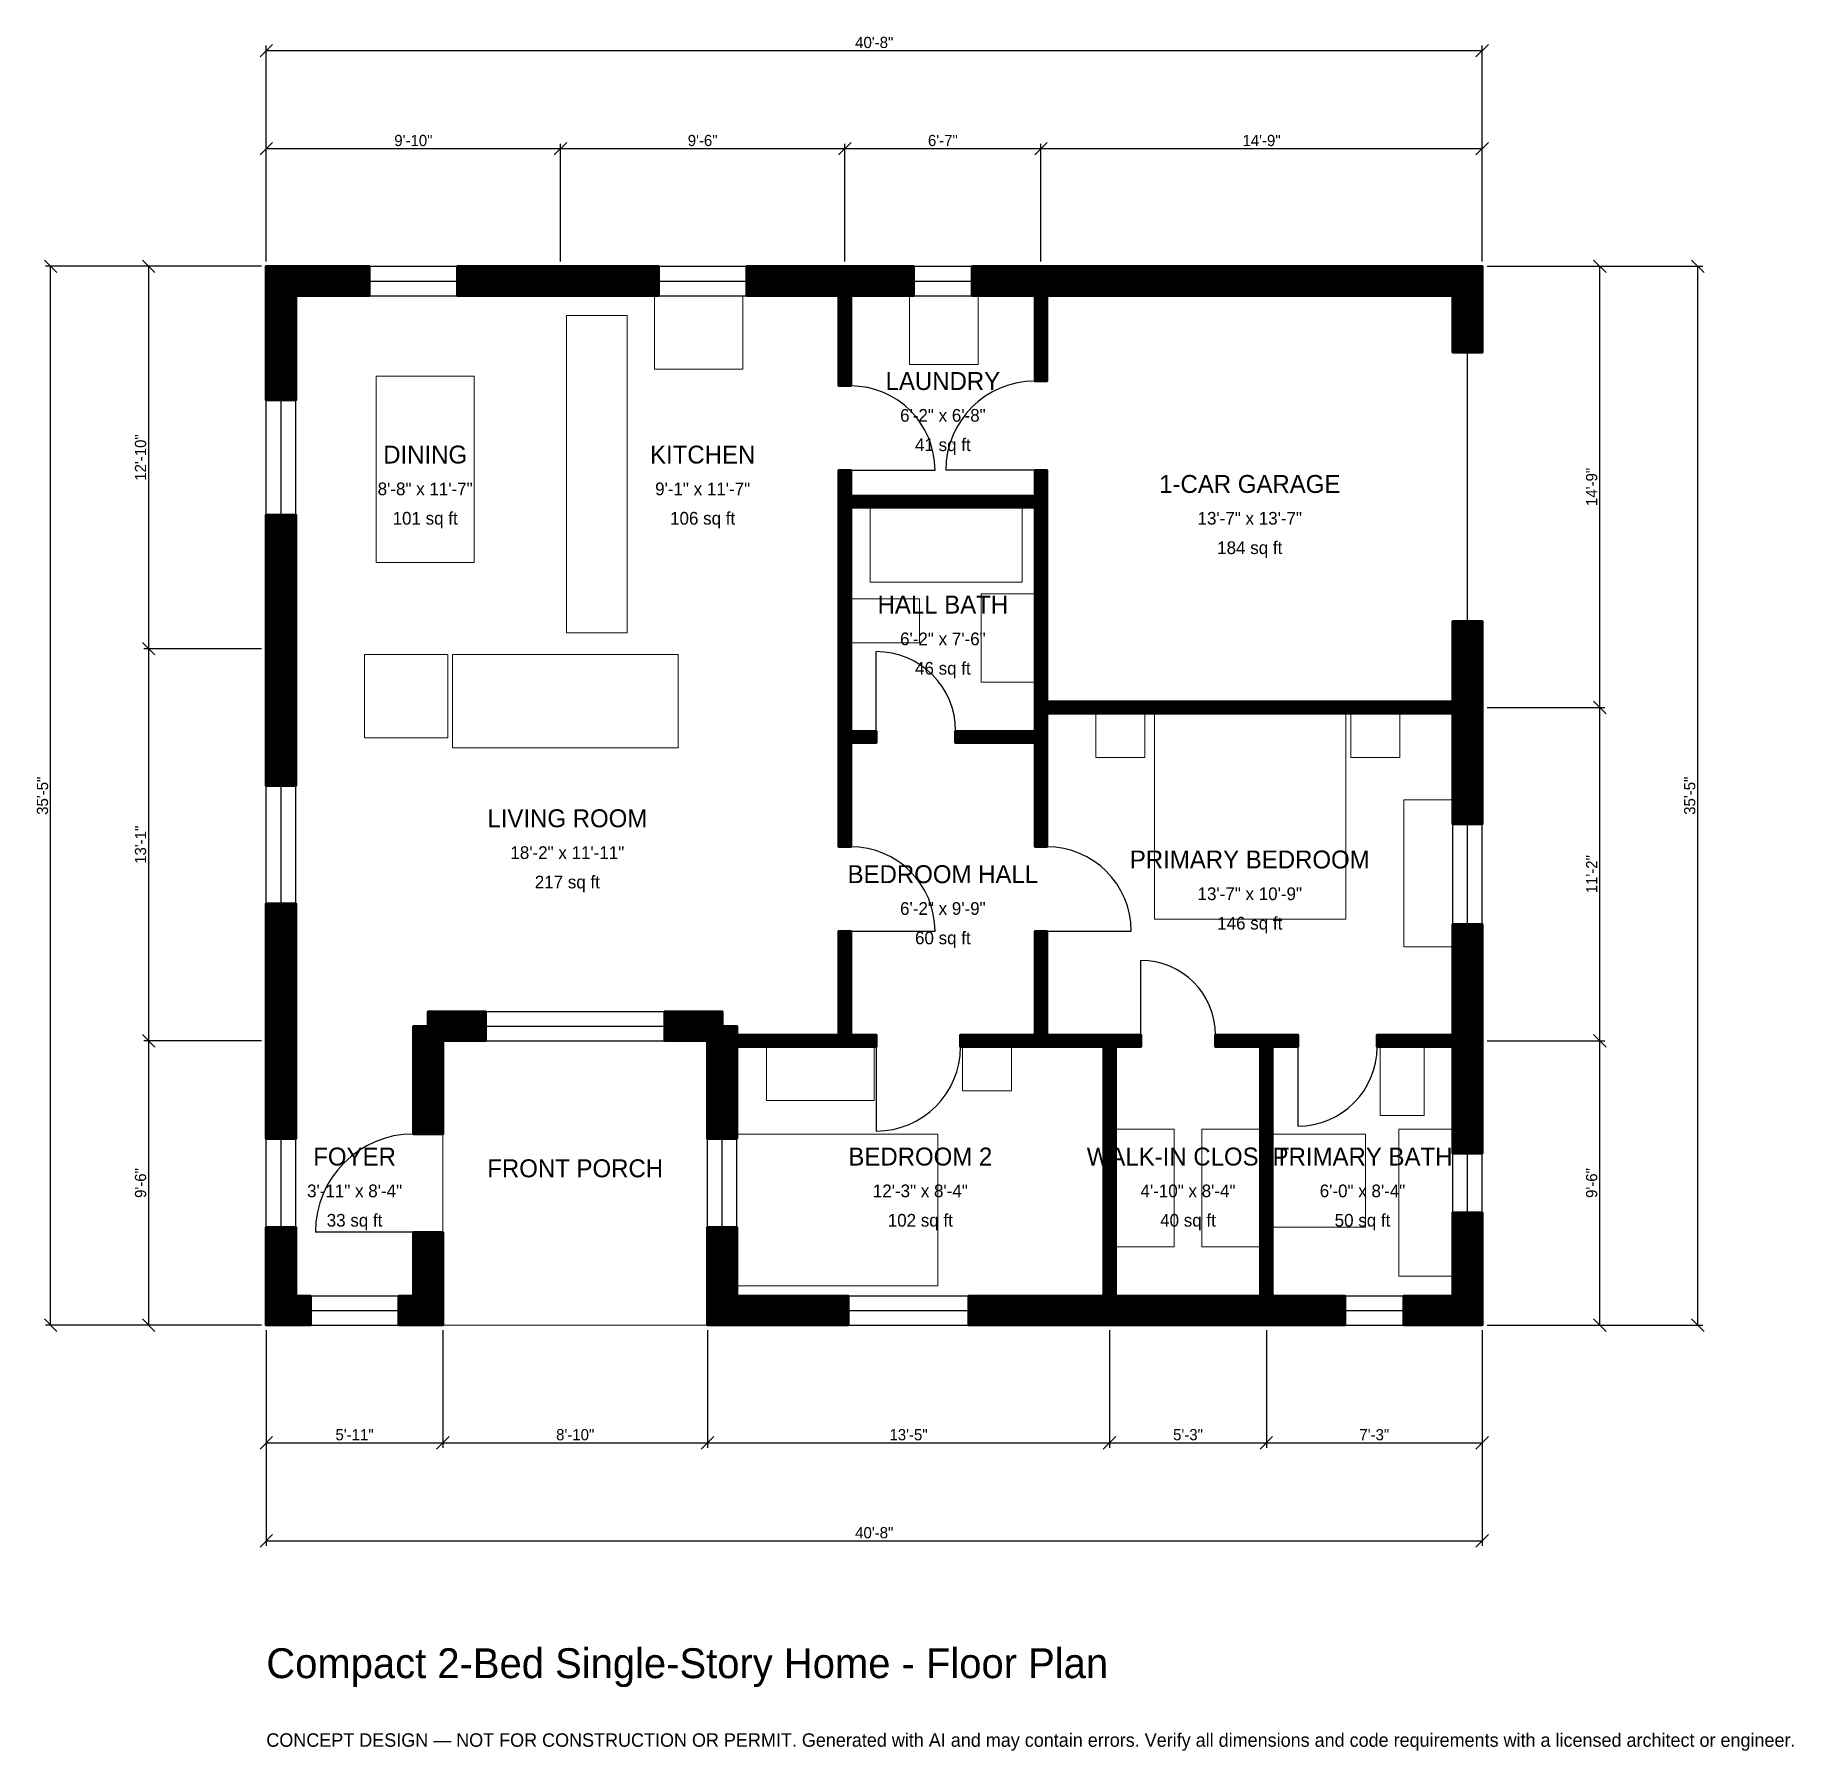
# Model space of a CAD drawing. Header units: inches. Extents: x -93 to 613, y -171 to 518.
import ezdxf
from ezdxf.enums import TextEntityAlignment as Align

# ---------------------------------------------------------------- set-up
doc = ezdxf.new("R2010")
doc.units = ezdxf.units.IN
doc.header["$MEASUREMENT"] = 0
doc.linetypes.add('DASHED', pattern=[0.6, 0.5, -0.1])
for name, color, linetype, lineweight in [('A-ANNO-DIMS', 1, 'Continuous', 13), ('A-ANNO-TEXT', 7, 'Continuous', 18), ('A-AREA-IDEN', 7, 'Continuous', 18), ('A-DOOR', 2, 'Continuous', 25), ('A-FLOR-FIXT', 9, 'Continuous', 13), ('A-FURN', 9, 'Continuous', 13), ('A-GLAZ', 4, 'Continuous', 25), ('A-SITE-PAVE', 8, 'Continuous', 13), ('A-WALL', 7, 'Continuous', 50), ('A-WALL-PATT', 8, 'Continuous', 13)]:
    doc.layers.add(name, color=color, linetype=linetype, lineweight=lineweight)
doc.dimstyles.new('PLAN', dxfattribs={"dimtxt": 4.5, "dimasz": 3, "dimexe": 2, "dimexo": 2, "dimgap": 1, "dimtad": 1, "dimdec": 0, "dimlunit": 4, "dimtsz": 2.5, "dimcen": 2.5, "dimclrd": 1, "dimclre": 1, "dimazin": 3, "dimtfac": 1, "dimtmove": 0, "dimatfit": 3})

msp = doc.modelspace()

# ---------------------------------------------------------------- hatches: boundary and pattern name
at = {"layer": 'A-WALL-PATT'}
h = msp.add_hatch(dxfattribs=at)
h.set_pattern_fill('ANSI31', color=8, scale=0.8)
h.paths.add_polyline_path([(0, 277.5591), (0, 325.3937), (11.811, 325.3937), (11.811, 277.5591), (11.811, 265.748), (11.811, 216.5354), (0, 216.5354), (0, 265.748), (0, 277.5591)])
h.paths.add_polyline_path([(0, 413.3858), (0, 413.3858), (0, 425.1968), (0, 425.1968), (0, 425.1969), (11.811, 425.1969), (11.811, 425.1968), (41.3386, 425.1968), (41.3386, 413.3858), (11.811, 413.3858), (11.811, 371.4567), (0, 371.4567), (0, 413.3858)])
h.paths.add_polyline_path([(112.2047, 425.1968), (124.0157, 425.1968), (157.4803, 425.1968), (157.4803, 413.3858), (124.0157, 413.3858), (112.2047, 413.3858), (76.7717, 413.3858), (76.7717, 425.1968), (112.2047, 425.1968)])
h.paths.add_polyline_path([(226.378, 425.1968), (229.9213, 425.1968), (229.9213, 425.1969), (234.6457, 425.1969), (234.6457, 425.1968), (238.189, 425.1968), (259.8425, 425.1968), (259.8425, 413.3858), (238.189, 413.3858), (234.6457, 413.3858), (234.6457, 377.1654), (229.9213, 377.1654), (229.9213, 413.3858), (226.378, 413.3858), (192.9134, 413.3858), (192.9134, 425.1968), (226.378, 425.1968)])
h.paths.add_polyline_path([(305.1181, 425.1968), (308.6614, 425.1968), (308.6614, 425.1969), (313.3858, 425.1969), (313.3858, 425.1968), (316.9291, 425.1968), (476.378, 425.1968), (476.378, 425.1969), (488.189, 425.1969), (488.189, 425.1968), (488.189, 425.1968), (488.189, 413.3858), (488.189, 413.3858), (488.189, 390.5512), (476.378, 390.5512), (476.378, 413.3858), (316.9291, 413.3858), (313.3858, 413.3858), (313.3858, 379.1339), (308.6614, 379.1339), (308.6614, 413.3858), (305.1181, 413.3858), (283.4646, 413.3858), (283.4646, 425.1968), (305.1181, 425.1968)])
h.paths.add_polyline_path([(488.189, 253.937), (488.189, 250.3937), (488.189, 250.3937), (488.189, 245.6693), (488.189, 245.6693), (488.189, 242.126), (488.189, 201.1811), (476.378, 201.1811), (476.378, 242.126), (476.378, 245.6693), (313.3858, 245.6693), (313.3858, 238.5827), (313.3858, 233.8583), (313.3858, 192.126), (308.6614, 192.126), (308.6614, 233.8583), (276.7717, 233.8583), (276.7717, 238.5827), (308.6614, 238.5827), (308.6614, 245.6693), (308.6614, 250.3937), (308.6614, 328.3465), (234.6457, 328.3465), (234.6457, 274.0157), (234.6457, 269.2913), (234.6457, 238.5827), (244.8819, 238.5827), (244.8819, 233.8583), (234.6457, 233.8583), (234.6457, 192.126), (229.9213, 192.126), (229.9213, 233.8583), (229.9213, 238.5827), (229.9213, 269.2913), (229.9213, 274.0157), (229.9213, 328.3465), (229.9213, 333.0709), (229.9213, 343.3071), (234.6457, 343.3071), (234.6457, 333.0709), (308.6614, 333.0709), (308.6614, 343.3071), (313.3858, 343.3071), (313.3858, 333.0709), (313.3858, 328.3465), (313.3858, 250.3937), (476.378, 250.3937), (476.378, 253.937), (476.378, 282.6772), (488.189, 282.6772), (488.189, 253.937)])
h.paths.add_polyline_path([(488.189, 116.5354), (488.189, 116.5354), (488.189, 111.811), (488.189, 111.811), (488.189, 108.2677), (488.189, 108.2677), (488.189, 68.8976), (476.378, 68.8976), (476.378, 111.811), (446.063, 111.811), (446.063, 116.5354), (476.378, 116.5354), (476.378, 120.0787), (476.378, 120.0787), (476.378, 161.0236), (488.189, 161.0236), (488.189, 116.5354)])
h.paths.add_polyline_path([(488.189, 11.811), (488.189, 11.811), (488.189, 0), (488.189, 0), (488.189, 0), (476.378, 0), (476.378, 0), (456.6929, 0), (456.6929, 11.811), (476.378, 11.811), (476.378, 45.2756), (488.189, 45.2756), (488.189, 11.811)])
h.paths.add_polyline_path([(407.4803, 0), (403.937, 0), (403.937, 0), (399.2126, 0), (399.2126, 0), (395.6693, 0), (344.4882, 0), (340.9449, 0), (340.9449, 0), (336.2205, 0), (336.2205, 0), (332.6772, 0), (282.0866, 0), (282.0866, 11.811), (332.6772, 11.811), (336.2205, 11.811), (336.2205, 111.811), (313.3858, 111.811), (308.6614, 111.811), (278.7402, 111.811), (278.7402, 116.5354), (308.6614, 116.5354), (308.6614, 158.2677), (313.3858, 158.2677), (313.3858, 116.5354), (336.2205, 116.5354), (340.9449, 116.5354), (351.1811, 116.5354), (351.1811, 111.811), (340.9449, 111.811), (340.9449, 11.811), (344.4882, 11.811), (395.6693, 11.811), (399.2126, 11.811), (399.2126, 111.811), (381.1024, 111.811), (381.1024, 116.5354), (399.2126, 116.5354), (403.937, 116.5354), (414.1732, 116.5354), (414.1732, 111.811), (403.937, 111.811), (403.937, 11.811), (407.4803, 11.811), (433.0709, 11.811), (433.0709, 0), (407.4803, 0)])
h.paths.add_polyline_path([(188.9764, 0), (188.9764, 0), (177.1654, 0), (177.1654, 0), (177.1653, 0), (177.1653, 11.811), (177.1654, 11.811), (177.1654, 39.3701), (188.9764, 39.3701), (188.9764, 11.811), (233.6614, 11.811), (233.6614, 0), (188.9764, 0)])
h.paths.add_polyline_path([(177.1654, 111.811), (177.1653, 111.811), (177.1653, 114.1732), (174.8031, 114.1732), (174.8031, 114.1732), (160.0394, 114.1732), (160.0394, 125.9843), (183.0709, 125.9843), (183.0709, 120.0787), (188.9764, 120.0787), (188.9764, 116.5354), (229.9213, 116.5354), (229.9213, 158.2677), (234.6457, 158.2677), (234.6457, 116.5354), (244.8819, 116.5354), (244.8819, 111.811), (234.6457, 111.811), (229.9213, 111.811), (188.9764, 111.811), (188.9764, 74.8031), (177.1654, 74.8031), (177.1654, 111.811)])
h.paths.add_polyline_path([(70.8661, 114.1732), (70.8661, 76.7717), (59.0551, 76.7717), (59.0551, 120.0787), (64.9606, 120.0787), (64.9606, 125.9843), (87.9921, 125.9843), (87.9921, 114.1732), (70.8661, 114.1732)])
h.paths.add_polyline_path([(70.8661, 11.811), (70.8662, 11.811), (70.8662, 0), (70.8661, 0), (70.8661, 0), (59.0551, 0), (59.0551, 0), (53.1496, 0), (53.1496, 11.811), (59.0551, 11.811), (59.0551, 37.4016), (70.8661, 37.4016), (70.8661, 11.811)])
h.paths.add_polyline_path([(11.811, 0), (11.811, 0), (0, 0), (0, 0), (0, 0), (0, 11.811), (0, 11.811), (0, 39.3701), (11.811, 39.3701), (11.811, 11.811), (17.7165, 11.811), (17.7165, 0), (11.811, 0)])
h.paths.add_polyline_path([(0, 108.2677), (0, 120.0787), (0, 169.2913), (11.811, 169.2913), (11.811, 120.0787), (11.811, 108.2677), (11.811, 74.8031), (0, 74.8031), (0, 108.2677)])

# ---------------------------------------------------------------- linework, layer by layer
at = {"layer": 'A-DOOR', "linetype": 'DASHED'}
msp.add_line((482.2835, 282.6772), (482.2835, 390.5512), dxfattribs=at)
at = {"layer": 'A-DOOR'}
for p, q in [((234.6457, 343.3071), (268.5039, 343.3071)), ((308.6614, 343.3071), (272.8346, 343.3071)), ((244.8819, 238.5827), (244.8819, 270.4724)), ((234.6457, 158.2677), (268.5039, 158.2677)), ((313.3858, 158.2677), (347.2441, 158.2677)), ((351.1811, 116.5354), (351.1811, 146.4567)), ((244.8819, 111.811), (244.8819, 77.9528)), ((414.1732, 111.811), (414.1732, 79.9213)), ((59.0551, 37.4016), (19.685, 37.4016))]:
    msp.add_line(p, q, dxfattribs=at)
for centre, radius, start, end in [((234.6457, 343.3071), 33.8583, 0, 90), ((308.6614, 343.3071), 35.8268, 90, 180), ((244.8819, 238.5827), 31.8898, 0, 90), ((234.6457, 158.2677), 33.8583, 0, 90), ((313.3858, 158.2677), 33.8583, 0, 90), ((351.1811, 116.5354), 29.9213, 0, 90), ((244.8819, 111.811), 33.8583, 270, 360), ((414.1732, 111.811), 31.8898, 270, 360), ((59.0551, 37.4016), 39.3701, 90, 180)]:
    msp.add_arc(centre, radius, start, end, dxfattribs=at)
at = {"layer": 'A-FLOR-FIXT'}
for points in [[(120.4724, 277.9528), (144.8819, 277.9528), (144.8819, 405.5118), (120.4724, 405.5118)], [(242.5197, 298.4252), (303.5433, 298.4252), (303.5433, 328.3465), (242.5197, 328.3465)], [(234.6457, 274.0157), (262.2047, 274.0157), (262.2047, 291.7323), (234.6457, 291.7323)], [(287.0079, 258.2677), (308.6614, 258.2677), (308.6614, 293.7008), (287.0079, 293.7008)], [(447.2441, 84.252), (464.9606, 84.252), (464.9606, 111.811), (447.2441, 111.811)], [(454.7244, 19.685), (476.378, 19.685), (476.378, 78.7402), (454.7244, 78.7402)], [(403.937, 39.3701), (441.3386, 39.3701), (441.3386, 76.7717), (403.937, 76.7717)]]:
    msp.add_lwpolyline(points, close=True, dxfattribs=at)
at = {"layer": 'A-FURN'}
for points in [[(155.9055, 383.8583), (191.3386, 383.8583), (191.3386, 413.3858), (155.9055, 413.3858)], [(258.2677, 385.8268), (285.8268, 385.8268), (285.8268, 413.3858), (258.2677, 413.3858)], [(44.0945, 306.2992), (83.4646, 306.2992), (83.4646, 381.1024), (44.0945, 381.1024)], [(39.3701, 235.8268), (72.8346, 235.8268), (72.8346, 269.2913), (39.3701, 269.2913)], [(74.8031, 231.8898), (165.3543, 231.8898), (165.3543, 269.2913), (74.8031, 269.2913)], [(333.0709, 227.9528), (352.7559, 227.9528), (352.7559, 245.6693), (333.0709, 245.6693)], [(356.6929, 162.9921), (433.4646, 162.9921), (433.4646, 245.6693), (356.6929, 245.6693)], [(435.4331, 227.9528), (455.1181, 227.9528), (455.1181, 245.6693), (435.4331, 245.6693)], [(456.6929, 151.9685), (476.378, 151.9685), (476.378, 211.0236), (456.6929, 211.0236)], [(200.7874, 90.1575), (244.0945, 90.1575), (244.0945, 111.811), (200.7874, 111.811)], [(279.5276, 94.0945), (299.2126, 94.0945), (299.2126, 111.811), (279.5276, 111.811)], [(340.9449, 31.4961), (364.5669, 31.4961), (364.5669, 78.7402), (340.9449, 78.7402)], [(375.5906, 31.4961), (399.2126, 31.4961), (399.2126, 78.7402), (375.5906, 78.7402)], [(188.9764, 15.748), (269.685, 15.748), (269.685, 76.7717), (188.9764, 76.7717)]]:
    msp.add_lwpolyline(points, close=True, dxfattribs=at)
at = {"layer": 'A-GLAZ'}
for p, q in [((41.3386, 425.1968), (76.7717, 425.1968)), ((157.4803, 425.1968), (192.9134, 425.1968)), ((259.8425, 425.1968), (283.4646, 425.1968)), ((41.3386, 419.2913), (76.7717, 419.2913)), ((157.4803, 419.2913), (192.9134, 419.2913)), ((259.8425, 419.2913), (283.4646, 419.2913)), ((41.3386, 413.3858), (76.7717, 413.3858)), ((157.4803, 413.3858), (192.9134, 413.3858)), ((259.8425, 413.3858), (283.4646, 413.3858)), ((0, 325.3937), (0, 371.4567)), ((5.9055, 325.3937), (5.9055, 371.4567)), ((11.811, 325.3937), (11.811, 371.4567)), ((0, 169.2913), (0, 216.5354)), ((5.9055, 169.2913), (5.9055, 216.5354)), ((11.811, 169.2913), (11.811, 216.5354)), ((476.378, 161.0236), (476.378, 201.1811)), ((482.2835, 161.0236), (482.2835, 201.1811)), ((488.189, 161.0236), (488.189, 201.1811)), ((87.9921, 125.9843), (160.0394, 125.9843)), ((87.9921, 120.0787), (160.0394, 120.0787)), ((87.9921, 114.1732), (160.0394, 114.1732)), ((0, 39.3701), (0, 74.8031)), ((5.9055, 39.3701), (5.9055, 74.8031)), ((11.811, 39.3701), (11.811, 74.8031)), ((177.1654, 39.3701), (177.1654, 74.8031)), ((183.0709, 39.3701), (183.0709, 74.8031)), ((188.9764, 39.3701), (188.9764, 74.8031)), ((476.378, 45.2756), (476.378, 68.8976)), ((482.2835, 45.2756), (482.2835, 68.8976)), ((488.189, 45.2756), (488.189, 68.8976)), ((17.7165, 11.811), (53.1496, 11.811)), ((233.6614, 11.811), (282.0866, 11.811)), ((433.0709, 11.811), (456.6929, 11.811)), ((17.7165, 5.9055), (53.1496, 5.9055)), ((17.7165, 0), (53.1496, 0)), ((233.6614, 5.9055), (282.0866, 5.9055)), ((233.6614, 0), (282.0866, 0)), ((433.0709, 5.9055), (456.6929, 5.9055)), ((433.0709, 0), (456.6929, 0))]:
    msp.add_line(p, q, dxfattribs=at)
at = {"layer": 'A-SITE-PAVE', "linetype": 'DASHED'}
msp.add_lwpolyline([(70.8661, 0), (177.1654, 0), (177.1654, 114.1732), (70.8661, 114.1732)], close=True, dxfattribs=at)
at = {"layer": 'A-WALL'}
for points in [[(0, 413.3858), (0, 413.3858), (0, 425.1968), (0, 425.1968), (0, 425.1969), (11.811, 425.1969), (11.811, 425.1968), (41.3386, 425.1968), (41.3386, 413.3858), (11.811, 413.3858), (11.811, 371.4567), (0, 371.4567), (0, 413.3858)], [(112.2047, 425.1968), (124.0157, 425.1968), (157.4803, 425.1968), (157.4803, 413.3858), (124.0157, 413.3858), (112.2047, 413.3858), (76.7717, 413.3858), (76.7717, 425.1968), (112.2047, 425.1968)], [(226.378, 425.1968), (229.9213, 425.1968), (229.9213, 425.1969), (234.6457, 425.1969), (234.6457, 425.1968), (238.189, 425.1968), (259.8425, 425.1968), (259.8425, 413.3858), (238.189, 413.3858), (234.6457, 413.3858), (234.6457, 377.1654), (229.9213, 377.1654), (229.9213, 413.3858), (226.378, 413.3858), (192.9134, 413.3858), (192.9134, 425.1968), (226.378, 425.1968)], [(305.1181, 425.1968), (308.6614, 425.1968), (308.6614, 425.1969), (313.3858, 425.1969), (313.3858, 425.1968), (316.9291, 425.1968), (476.378, 425.1968), (476.378, 425.1969), (488.189, 425.1969), (488.189, 425.1968), (488.189, 425.1968), (488.189, 413.3858), (488.189, 413.3858), (488.189, 390.5512), (476.378, 390.5512), (476.378, 413.3858), (316.9291, 413.3858), (313.3858, 413.3858), (313.3858, 379.1339), (308.6614, 379.1339), (308.6614, 413.3858), (305.1181, 413.3858), (283.4646, 413.3858), (283.4646, 425.1968), (305.1181, 425.1968)], [(488.189, 253.937), (488.189, 250.3937), (488.189, 250.3937), (488.189, 245.6693), (488.189, 245.6693), (488.189, 242.126), (488.189, 201.1811), (476.378, 201.1811), (476.378, 242.126), (476.378, 245.6693), (313.3858, 245.6693), (313.3858, 238.5827), (313.3858, 233.8583), (313.3858, 192.126), (308.6614, 192.126), (308.6614, 233.8583), (276.7717, 233.8583), (276.7717, 238.5827), (308.6614, 238.5827), (308.6614, 245.6693), (308.6614, 250.3937), (308.6614, 328.3465), (234.6457, 328.3465), (234.6457, 274.0157), (234.6457, 269.2913), (234.6457, 238.5827), (244.8819, 238.5827), (244.8819, 233.8583), (234.6457, 233.8583), (234.6457, 192.126), (229.9213, 192.126), (229.9213, 233.8583), (229.9213, 238.5827), (229.9213, 269.2913), (229.9213, 274.0157), (229.9213, 328.3465), (229.9213, 333.0709), (229.9213, 343.3071), (234.6457, 343.3071), (234.6457, 333.0709), (308.6614, 333.0709), (308.6614, 343.3071), (313.3858, 343.3071), (313.3858, 333.0709), (313.3858, 328.3465), (313.3858, 250.3937), (476.378, 250.3937), (476.378, 253.937), (476.378, 282.6772), (488.189, 282.6772), (488.189, 253.937)], [(0, 277.5591), (0, 325.3937), (11.811, 325.3937), (11.811, 277.5591), (11.811, 265.748), (11.811, 216.5354), (0, 216.5354), (0, 265.748), (0, 277.5591)], [(0, 108.2677), (0, 120.0787), (0, 169.2913), (11.811, 169.2913), (11.811, 120.0787), (11.811, 108.2677), (11.811, 74.8031), (0, 74.8031), (0, 108.2677)], [(177.1654, 111.811), (177.1653, 111.811), (177.1653, 114.1732), (174.8031, 114.1732), (174.8031, 114.1732), (160.0394, 114.1732), (160.0394, 125.9843), (183.0709, 125.9843), (183.0709, 120.0787), (188.9764, 120.0787), (188.9764, 116.5354), (229.9213, 116.5354), (229.9213, 158.2677), (234.6457, 158.2677), (234.6457, 116.5354), (244.8819, 116.5354), (244.8819, 111.811), (234.6457, 111.811), (229.9213, 111.811), (188.9764, 111.811), (188.9764, 74.8031), (177.1654, 74.8031), (177.1654, 111.811)], [(407.4803, 0), (403.937, 0), (403.937, 0), (399.2126, 0), (399.2126, 0), (395.6693, 0), (344.4882, 0), (340.9449, 0), (340.9449, 0), (336.2205, 0), (336.2205, 0), (332.6772, 0), (282.0866, 0), (282.0866, 11.811), (332.6772, 11.811), (336.2205, 11.811), (336.2205, 111.811), (313.3858, 111.811), (308.6614, 111.811), (278.7402, 111.811), (278.7402, 116.5354), (308.6614, 116.5354), (308.6614, 158.2677), (313.3858, 158.2677), (313.3858, 116.5354), (336.2205, 116.5354), (340.9449, 116.5354), (351.1811, 116.5354), (351.1811, 111.811), (340.9449, 111.811), (340.9449, 11.811), (344.4882, 11.811), (395.6693, 11.811), (399.2126, 11.811), (399.2126, 111.811), (381.1024, 111.811), (381.1024, 116.5354), (399.2126, 116.5354), (403.937, 116.5354), (414.1732, 116.5354), (414.1732, 111.811), (403.937, 111.811), (403.937, 11.811), (407.4803, 11.811), (433.0709, 11.811), (433.0709, 0), (407.4803, 0)], [(488.189, 116.5354), (488.189, 116.5354), (488.189, 111.811), (488.189, 111.811), (488.189, 108.2677), (488.189, 108.2677), (488.189, 68.8976), (476.378, 68.8976), (476.378, 111.811), (446.063, 111.811), (446.063, 116.5354), (476.378, 116.5354), (476.378, 120.0787), (476.378, 120.0787), (476.378, 161.0236), (488.189, 161.0236), (488.189, 116.5354)], [(70.8661, 114.1732), (70.8661, 76.7717), (59.0551, 76.7717), (59.0551, 120.0787), (64.9606, 120.0787), (64.9606, 125.9843), (87.9921, 125.9843), (87.9921, 114.1732), (70.8661, 114.1732)], [(488.189, 11.811), (488.189, 11.811), (488.189, 0), (488.189, 0), (488.189, 0), (476.378, 0), (476.378, 0), (456.6929, 0), (456.6929, 11.811), (476.378, 11.811), (476.378, 45.2756), (488.189, 45.2756), (488.189, 11.811)], [(11.811, 0), (11.811, 0), (0, 0), (0, 0), (0, 0), (0, 11.811), (0, 11.811), (0, 39.3701), (11.811, 39.3701), (11.811, 11.811), (17.7165, 11.811), (17.7165, 0), (11.811, 0)], [(70.8661, 11.811), (70.8662, 11.811), (70.8662, 0), (70.8661, 0), (70.8661, 0), (59.0551, 0), (59.0551, 0), (53.1496, 0), (53.1496, 11.811), (59.0551, 11.811), (59.0551, 37.4016), (70.8661, 37.4016), (70.8661, 11.811)], [(188.9764, 0), (188.9764, 0), (177.1654, 0), (177.1654, 0), (177.1653, 0), (177.1653, 11.811), (177.1654, 11.811), (177.1654, 39.3701), (188.9764, 39.3701), (188.9764, 11.811), (233.6614, 11.811), (233.6614, 0), (188.9764, 0)]]:
    msp.add_lwpolyline(points, close=True, dxfattribs=at)

# ---------------------------------------------------------------- texts
at = {"layer": 'A-ANNO-TEXT'}
for s, height, p in [('Compact 2-Bed Single-Story Home - Floor Plan', 12, (0, -141.7323)), ('CONCEPT DESIGN — NOT FOR CONSTRUCTION OR PERMIT. Generated with AI and may contain errors. Verify all dimensions and code requirements with a licensed architect or engineer.', 5.4, (0, -169.2913))]:
    msp.add_text(s, height=height, dxfattribs=at).set_placement(p)
at = {"layer": 'A-AREA-IDEN'}
for s, height, p in [('LAUNDRY', 7.2, (271.6535, 379.1339)), ('6\'-2" x 6\'-8"', 5.1, (271.6535, 365.3543)), ('DINING', 7.2, (63.7795, 349.6063)), ('KITCHEN', 7.2, (175.1969, 349.6063)), ('41 sq ft', 5.1, (271.6535, 353.5433)), ('1-CAR GARAGE', 7.2, (394.8819, 337.7953)), ('8\'-8" x 11\'-7"', 5.1, (63.7795, 335.8268)), ('9\'-1" x 11\'-7"', 5.1, (175.1969, 335.8268)), ('101 sq ft', 5.1, (63.7795, 324.0157)), ('106 sq ft', 5.1, (175.1969, 324.0157)), ('13\'-7" x 13\'-7"', 5.1, (394.8819, 324.0157)), ('184 sq ft', 5.1, (394.8819, 312.2047)), ('HALL BATH', 7.2, (271.6535, 289.3701)), ('6\'-2" x 7\'-6"', 5.1, (271.6535, 275.5906)), ('46 sq ft', 5.1, (271.6535, 263.7795)), ('LIVING ROOM', 7.2, (120.8661, 203.5433)), ('18\'-2" x 11\'-11"', 5.1, (120.8661, 189.7638)), ('PRIMARY BEDROOM', 7.2, (394.8819, 187.0079)), ('BEDROOM HALL', 7.2, (271.6535, 181.1024)), ('217 sq ft', 5.1, (120.8661, 177.9528)), ('6\'-2" x 9\'-9"', 5.1, (271.6535, 167.3228)), ('13\'-7" x 10\'-9"', 5.1, (394.8819, 173.2283)), ('146 sq ft', 5.1, (394.8819, 161.4173)), ('60 sq ft', 5.1, (271.6535, 155.5118)), ('FOYER', 7.2, (35.4331, 67.7165)), ('BEDROOM 2', 7.2, (262.5984, 67.7165)), ('WALK-IN CLOSET', 7.2, (370.0787, 67.7165)), ('PRIMARY BATH', 7.2, (440.1575, 67.7165)), ('FRONT PORCH', 7.2, (124.0157, 62.9921)), ('3\'-11" x 8\'-4"', 5.1, (35.4331, 53.937)), ('12\'-3" x 8\'-4"', 5.1, (262.5984, 53.937)), ('4\'-10" x 8\'-4"', 5.1, (370.0787, 53.937)), ('6\'-0" x 8\'-4"', 5.1, (440.1575, 53.937)), ('33 sq ft', 5.1, (35.4331, 42.126)), ('102 sq ft', 5.1, (262.5984, 42.126)), ('40 sq ft', 5.1, (370.0787, 42.126)), ('50 sq ft', 5.1, (440.1575, 42.126))]:
    msp.add_text(s, height=height, dxfattribs=at).set_placement(p, align=Align.MIDDLE_CENTER)

# ---------------------------------------------------------------- dimensions: what is measured, and where the dimension line sits
at = {"layer": 'A-ANNO-DIMS'}
for base, p1, p2, text in [((0, 511.811), (0, 425.1968), (488.189, 425.1968), '40\'-8"'), ((0, 472.4409), (0, 425.1968), (118.1102, 425.1968), '9\'-10"'), ((118.1102, 472.4409), (118.1102, 425.1968), (232.2835, 425.1968), '9\'-6"'), ((232.2835, 472.4409), (232.2835, 425.1968), (311.0236, 425.1968), '6\'-7"'), ((311.0236, 472.4409), (311.0236, 425.1968), (488.189, 425.1968), '14\'-9"'), ((0, -47.2441), (0, 0), (70.8661, 0), '5\'-11"'), ((0, -86.6142), (0, 0), (488.189, 0), '40\'-8"'), ((70.8661, -47.2441), (70.8661, 0), (177.1654, 0), '8\'-10"'), ((177.1654, -47.2441), (177.1654, 0), (338.5827, 0), '13\'-5"'), ((338.5827, -47.2441), (338.5827, 0), (401.5748, 0), '5\'-3"'), ((401.5748, -47.2441), (401.5748, 0), (488.189, 0), '7\'-3"')]:
    msp.add_linear_dim(base=base, p1=p1, p2=p2, text=text, dimstyle='PLAN', dxfattribs=at).render()
for base, p1, p2, text in [((-86.6142, 0), (0, 0), (0, 425.1968), '35\'-5"'), ((-47.2441, 271.6535), (0, 271.6535), (0, 425.1968), '12\'-10"'), ((535.4331, 248.0315), (488.189, 248.0315), (488.189, 425.1968), '14\'-9"'), ((574.8031, 0), (488.189, 0), (488.189, 425.1968), '35\'-5"'), ((-47.2441, 114.1732), (0, 114.1732), (0, 271.6535), '13\'-1"'), ((535.4331, 114.1732), (488.189, 114.1732), (488.189, 248.0315), '11\'-2"'), ((-47.2441, 0), (0, 0), (0, 114.1732), '9\'-6"'), ((535.4331, 0), (488.189, 0), (488.189, 114.1732), '9\'-6"')]:
    msp.add_linear_dim(base=base, p1=p1, p2=p2, angle=90, text=text, dimstyle='PLAN', dxfattribs=at).render()

doc.saveas('drawing.dxf')
